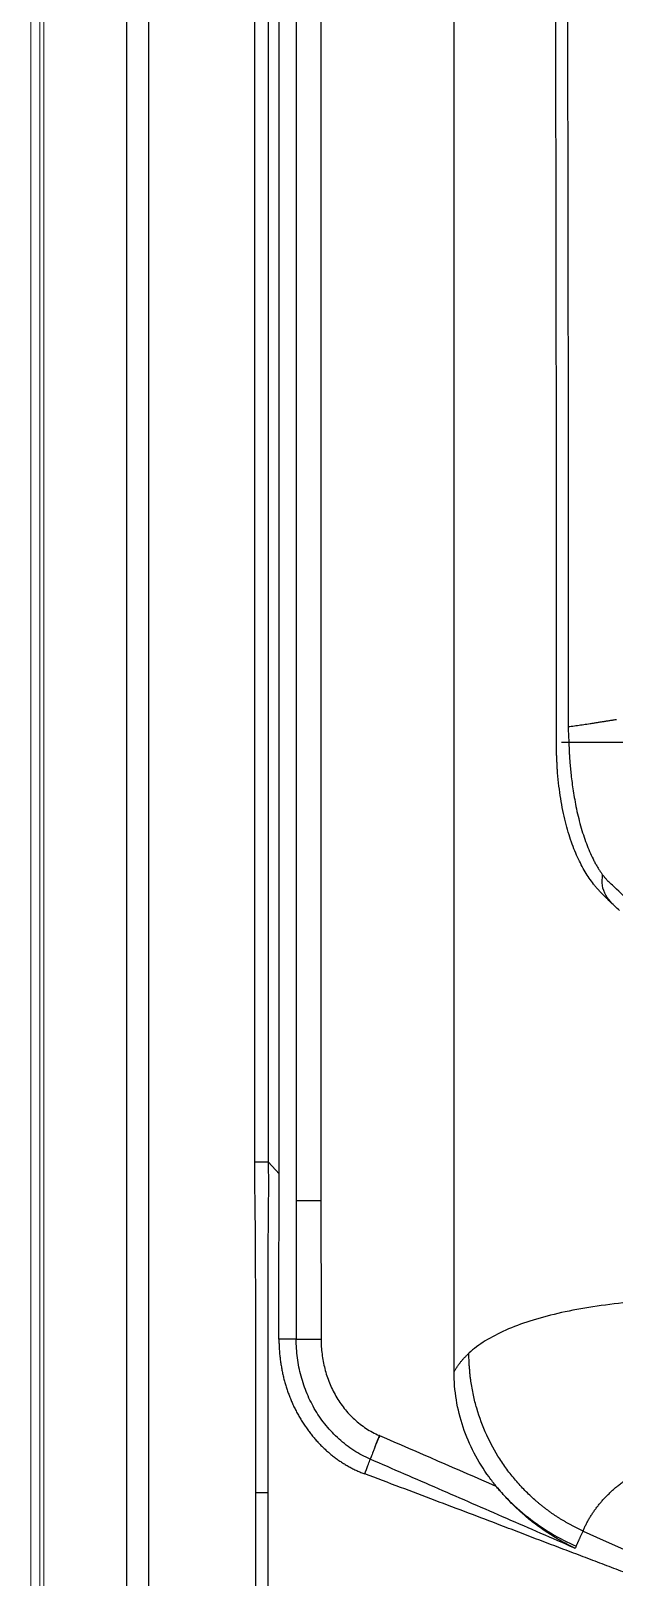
# Model space of a CAD drawing. Header units: inches. Extents: x -1 to 81, y -22 to 129.
# Drawn here: x -0.5 to 5.15, y 27.61 to 42.61 of the extents above; entities that cross this region are included whole.
import ezdxf

# ---------------------------------------------------------------- set-up
doc = ezdxf.new("R2010")
doc.units = ezdxf.units.IN
doc.header["$MEASUREMENT"] = 0
doc.layers.add('1', color=4, linetype='Continuous')

# ---------------------------------------------------------------- blocks, each defined once
blk = doc.blocks.new('2026 PACE')
at = {"layer": '1', "color": 3, "linetype": 'Continuous', "lineweight": 18}
for p, q in [((0, 5.882), (0, 75.87)), ((0.085, 70.024), (0.085, 11.728)), ((0.125, 11.728), (0.125, 70.024))]:
    blk.add_line(p, q, dxfattribs=at)
at = {"layer": '1', "color": 3, "linetype": 'Continuous', "lineweight": 25}
for p, q in [((0.926, 70.024), (0.926, 11.728)), ((1.141, 11.728), (1.141, 70.024)), ((2.405, 31.521), (2.405, 59.831)), ((2.571, 59.831), (2.571, 31.262)), ((2.811, 59.831), (2.811, 31.262)), ((4.101, 29.601), (4.101, 50.347)), ((2.303, 31.634), (2.166, 31.634)), ((2.405, 31.521), (2.303, 31.634)), ((2.405, 31.496), (2.405, 31.521)), ((2.571, 31.262), (2.571, 29.917)), ((2.571, 29.917), (2.404, 29.917)), ((2.176, 28.428), (2.176, 27.166)), ((2.298, 28.428), (2.176, 28.428)), ((5.272, 27.89), (5.275, 27.888))]:
    blk.add_line(p, q, dxfattribs=at)
at = {"layer": '1', "color": 3, "linetype": 'Continuous', "lineweight": 25, "flags": 128}
for points in [[(2.166, 67.411), (2.166, 67.411), (2.166, 54.036), (2.166, 42.835), (2.166, 31.634)], [(2.303, 31.634), (2.303, 32.134), (2.303, 34.134), (2.303, 42.134), (2.303, 54.772), (2.303, 67.411)], [(2.298, 27.166), (2.298, 27.666), (2.298, 28.428)], [(5.351, 28.057), (5.547, 27.969), (5.743, 27.881)]]:
    blk.add_lwpolyline(points, dxfattribs=at)
at = {"layer": '1', "color": 3, "linetype": 'Continuous', "lineweight": 25}
for points, knots in [([(5.093, 35.711), (5.093, 35.962), (5.094, 36.473), (5.094, 37.251), (5.093, 38.051), (5.093, 38.873), (5.091, 39.896), (5.09, 41.088), (5.087, 42.422), (5.085, 43.288), (5.083, 43.711)], [0, 0, 0, 0, 0.0943803, 0.1915681, 0.2915658, 0.3943756, 0.5, 0.6749705, 0.841634, 1, 1, 1, 1]), ([(5.198, 43.563), (5.198, 43.349), (5.199, 42.921), (5.201, 42.279), (5.202, 41.637), (5.203, 40.995), (5.204, 40.353), (5.205, 39.711), (5.206, 39.068), (5.206, 38.426), (5.207, 37.784), (5.207, 37.142), (5.207, 36.5), (5.207, 36.072), (5.206, 35.858)], [0, 0, 0, 0, 0.083333, 0.166666, 0.249999, 0.333332, 0.416665, 0.499999, 0.583332, 0.666666, 0.749999, 0.833333, 0.916667, 1, 1, 1, 1]), ([(5.674, 35.927), (5.663, 35.926), (5.641, 35.922), (5.608, 35.917), (5.576, 35.912), (5.544, 35.907), (5.512, 35.902), (5.481, 35.897), (5.45, 35.892), (5.419, 35.887), (5.388, 35.882), (5.358, 35.878), (5.327, 35.873), (5.297, 35.869), (5.267, 35.865), (5.237, 35.861), (5.217, 35.859), (5.206, 35.858)], [0, 0, 0, 0, 0.066639, 0.133285, 0.199936, 0.266594, 0.333256, 0.399923, 0.466594, 0.533268, 0.599945, 0.666623, 0.733302, 0.79998, 0.866657, 0.93333, 1, 1, 1, 1]), ([(5.207, 35.858), (5.207, 35.85), (5.207, 35.834), (5.208, 35.809), (5.209, 35.785), (5.21, 35.76), (5.212, 35.735), (5.212, 35.719), (5.213, 35.711)], [0, 0, 0, 0, 0.165074, 0.330678, 0.496918, 0.663804, 0.831456, 1, 1, 1, 1]), ([(5.539, 34.235), (5.535, 34.239), (5.528, 34.246), (5.517, 34.258), (5.506, 34.27), (5.495, 34.282), (5.484, 34.294), (5.474, 34.307), (5.463, 34.32), (5.442, 34.347), (5.411, 34.389), (5.372, 34.451), (5.334, 34.519), (5.285, 34.618), (5.24, 34.731), (5.2, 34.859), (5.173, 34.963), (5.149, 35.073), (5.129, 35.191), (5.113, 35.314), (5.104, 35.412), (5.1, 35.48), (5.098, 35.518), (5.096, 35.556), (5.095, 35.594), (5.094, 35.633), (5.093, 35.672), (5.093, 35.698), (5.093, 35.711)], [0, 0, 0, 0, 0.0158122, 0.031558, 0.0472392, 0.0628574, 0.0784144, 0.0939118, 0.1093515, 0.1247352, 0.1873379, 0.2485096, 0.3113666, 0.372399, 0.4978096, 0.5615243, 0.6230793, 0.6868161, 0.7488084, 0.8115038, 0.8734794, 0.891444, 0.9094145, 0.9274095, 0.9454473, 0.9635464, 0.9817246, 1, 1, 1, 1]), ([(5.143, 35.711), (5.145, 35.711), (5.149, 35.711), (5.155, 35.711), (5.161, 35.711), (5.168, 35.711), (5.175, 35.711), (5.182, 35.711), (5.189, 35.711), (5.197, 35.711), (5.205, 35.711), (5.21, 35.711), (5.213, 35.711)], [0, 0, 0, 0, 0.10841, 0.214924, 0.31955, 0.4223, 0.523183, 0.622211, 0.719396, 0.814749, 0.90828, 1, 1, 1, 1]), ([(5.213, 35.711), (5.213, 35.703), (5.214, 35.686), (5.215, 35.655), (5.217, 35.617), (5.219, 35.571), (5.223, 35.517), (5.228, 35.456), (5.235, 35.389), (5.244, 35.314), (5.256, 35.234), (5.27, 35.149), (5.287, 35.059), (5.309, 34.966), (5.333, 34.875), (5.361, 34.787), (5.39, 34.705), (5.422, 34.629), (5.451, 34.57), (5.474, 34.526), (5.492, 34.496), (5.509, 34.469), (5.525, 34.445), (5.536, 34.43), (5.541, 34.423)], [0, 0, 0, 0, 0.013717, 0.032352, 0.055882, 0.084283, 0.117535, 0.15562, 0.198534, 0.246281, 0.298879, 0.356348, 0.418692, 0.485902, 0.557958, 0.628165, 0.698368, 0.768615, 0.838938, 0.875654, 0.910128, 0.942348, 0.972308, 1, 1, 1, 1]), ([(5.213, 35.711), (5.225, 35.711), (5.249, 35.711), (5.285, 35.711), (5.322, 35.711), (5.36, 35.711), (5.398, 35.711), (5.436, 35.711), (5.474, 35.711), (5.513, 35.711), (5.553, 35.711), (5.592, 35.711), (5.632, 35.711), (5.673, 35.711), (5.713, 35.711), (5.755, 35.711), (5.782, 35.711), (5.796, 35.711)], [0, 0, 0, 0, 0.066773, 0.133526, 0.20026, 0.266977, 0.333678, 0.400363, 0.467035, 0.533692, 0.600338, 0.666972, 0.733596, 0.800209, 0.866814, 0.933411, 1, 1, 1, 1]), ([(5.629, 34.147), (5.609, 34.172), (5.569, 34.222), (5.531, 34.316), (5.538, 34.388), (5.541, 34.423)], [0, 0, 0, 0, 0.324867, 0.66323, 1, 1, 1, 1]), ([(5.614, 34.341), (5.602, 34.353), (5.589, 34.365), (5.571, 34.386), (5.565, 34.393), (5.556, 34.404), (5.553, 34.408), (5.547, 34.416), (5.544, 34.419), (5.541, 34.423)], [0, 0, 0, 0, 0.1337584, 0.1337584, 0.2006375, 0.2006375, 0.2340771, 0.2340771, 0.2675166, 0.2675166, 0.2675166, 0.2675166]), ([(5.704, 34.075), (5.69, 34.088), (5.662, 34.115), (5.621, 34.155), (5.579, 34.195), (5.552, 34.222), (5.539, 34.235)], [0, 0, 0, 0, 0.249259, 0.499011, 0.749257, 1, 1, 1, 1]), ([(5.826, 34.144), (5.768, 34.197), (5.711, 34.25), (5.642, 34.315), (5.628, 34.328), (5.614, 34.341)], [0.2675166, 0.2675166, 0.2675166, 0.2675166, 0.8556606, 0.8556606, 1, 1, 1, 1]), ([(2.166, 31.634), (2.166, 31.612), (2.166, 31.567), (2.167, 31.5), (2.167, 31.423), (2.168, 31.334), (2.17, 31.2), (2.172, 31.033), (2.174, 30.766), (2.175, 30.432), (2.176, 29.949), (2.176, 29.281), (2.176, 28.747), (2.176, 28.428)], [0, 0, 0, 0, 0.020936, 0.041769, 0.0625, 0.09375, 0.125, 0.187501, 0.25, 0.374999, 0.499999, 0.701978, 1, 1, 1, 1]), ([(2.298, 28.428), (2.298, 28.962), (2.298, 29.497), (2.298, 30.165), (2.298, 30.298), (2.299, 30.565), (2.299, 30.699), (2.3, 30.899), (2.301, 30.966), (2.302, 31.1), (2.303, 31.167), (2.304, 31.3), (2.305, 31.367), (2.304, 31.501), (2.304, 31.567), (2.303, 31.634)], [0, 0, 0, 0, 0.5, 0.5, 0.625, 0.625, 0.75, 0.75, 0.8125, 0.8125, 0.875, 0.875, 0.9375, 0.9375, 1, 1, 1, 1]), ([(2.404, 29.917), (2.404, 29.978), (2.404, 30.084), (2.404, 30.278), (2.404, 30.48), (2.404, 30.694), (2.404, 30.895), (2.405, 31.096), (2.405, 31.303), (2.405, 31.435), (2.405, 31.496)], [0, 0, 0, 0, 0.116325, 0.200002, 0.368392, 0.500005, 0.606831, 0.750002, 0.883476, 1, 1, 1, 1]), ([(2.571, 31.262), (2.573, 31.262), (2.577, 31.262), (2.589, 31.262), (2.596, 31.262), (2.614, 31.262), (2.625, 31.262), (2.647, 31.262), (2.659, 31.262), (2.696, 31.262), (2.722, 31.262), (2.769, 31.262), (2.791, 31.262), (2.811, 31.262)], [0, 0, 0, 0, 0.125, 0.125, 0.25, 0.25, 0.375, 0.375, 0.5, 0.5, 0.75, 0.75, 1, 1, 1, 1]), ([(6.466, 30.335), (6.402, 30.328), (6.338, 30.322), (6.213, 30.311), (6.151, 30.306), (6.029, 30.297), (5.969, 30.292), (5.851, 30.282), (5.793, 30.276), (5.622, 30.257), (5.512, 30.243), (5.302, 30.208), (5.202, 30.189), (4.916, 30.123), (4.746, 30.069), (4.457, 29.941), (4.337, 29.867), (4.245, 29.782)], [0, 0, 0, 0, 0.0625, 0.0625, 0.125, 0.125, 0.1875, 0.1875, 0.25, 0.25, 0.375, 0.375, 0.5, 0.5, 0.75, 0.75, 1, 1, 1, 1]), ([(2.404, 29.917), (2.404, 29.91), (2.404, 29.895), (2.404, 29.873), (2.405, 29.85), (2.406, 29.828), (2.408, 29.806), (2.409, 29.783), (2.411, 29.761), (2.414, 29.739), (2.417, 29.717), (2.42, 29.695), (2.423, 29.673), (2.427, 29.651), (2.43, 29.629), (2.435, 29.607), (2.439, 29.585), (2.444, 29.564), (2.449, 29.542), (2.455, 29.521), (2.461, 29.499), (2.467, 29.478), (2.473, 29.457), (2.48, 29.436), (2.487, 29.415), (2.494, 29.395), (2.502, 29.374), (2.51, 29.354), (2.518, 29.333), (2.526, 29.313), (2.538, 29.286), (2.554, 29.252), (2.575, 29.211), (2.597, 29.171), (2.62, 29.132), (2.644, 29.094), (2.669, 29.057), (2.695, 29.021), (2.722, 28.986), (2.751, 28.952), (2.78, 28.919), (2.811, 28.888), (2.842, 28.857), (2.874, 28.828), (2.907, 28.8), (2.941, 28.773), (2.975, 28.748), (3.011, 28.724), (3.047, 28.702), (3.083, 28.68), (3.121, 28.661), (3.158, 28.642), (3.197, 28.625), (3.223, 28.615), (3.236, 28.61)], [0, 0, 0, 0, 0.012935, 0.02587, 0.038805, 0.051739, 0.064671, 0.077603, 0.090534, 0.103465, 0.116395, 0.129325, 0.142256, 0.155186, 0.168116, 0.181046, 0.193975, 0.206904, 0.219833, 0.232763, 0.245692, 0.258621, 0.271551, 0.28448, 0.29741, 0.31034, 0.32327, 0.336201, 0.349132, 0.362064, 0.374996, 0.402172, 0.429348, 0.456525, 0.483701, 0.510873, 0.538039, 0.565204, 0.592371, 0.619543, 0.646721, 0.673905, 0.701092, 0.728278, 0.755455, 0.782621, 0.809779, 0.836937, 0.864099, 0.891267, 0.918442, 0.945625, 0.972812, 1, 1, 1, 1]), ([(4.101, 29.601), (4.102, 29.603), (4.104, 29.607), (4.109, 29.615), (4.117, 29.629), (4.13, 29.649), (4.146, 29.672), (4.163, 29.695), (4.182, 29.717), (4.202, 29.739), (4.223, 29.761), (4.237, 29.775), (4.245, 29.782)], [0, 0, 0, 0, 0.03125, 0.0625, 0.125, 0.25, 0.375, 0.5, 0.625, 0.75, 0.875, 1, 1, 1, 1]), ([(5.351, 28.057), (5.343, 28.061), (5.326, 28.069), (5.3, 28.081), (5.275, 28.094), (5.25, 28.106), (5.225, 28.12), (5.2, 28.134), (5.176, 28.148), (5.151, 28.162), (5.127, 28.177), (5.103, 28.193), (5.079, 28.208), (5.055, 28.224), (5.032, 28.241), (5.009, 28.258), (4.986, 28.275), (4.963, 28.293), (4.941, 28.311), (4.918, 28.329), (4.87, 28.37), (4.798, 28.437), (4.707, 28.535), (4.621, 28.642), (4.519, 28.789), (4.41, 28.989), (4.331, 29.2), (4.286, 29.377), (4.268, 29.48), (4.258, 29.554), (4.254, 29.597), (4.25, 29.642), (4.247, 29.687), (4.245, 29.734), (4.245, 29.766), (4.245, 29.782)], [0, 0, 0, 0, 0.012933, 0.0259, 0.038898, 0.051928, 0.064987, 0.078074, 0.091187, 0.104326, 0.117488, 0.130672, 0.143877, 0.157102, 0.170343, 0.183601, 0.196873, 0.210158, 0.223454, 0.23676, 0.250074, 0.310941, 0.372996, 0.436099, 0.500094, 0.621582, 0.749955, 0.810709, 0.874966, 0.894398, 0.914415, 0.935002, 0.95614, 0.977813, 1, 1, 1, 1]), ([(4.51, 28.49), (4.486, 28.519), (4.406, 28.622), (4.29, 28.81), (4.182, 29.062), (4.116, 29.328), (4.101, 29.51), (4.101, 29.601)], [0, 0, 0, 0, 0.0529351, 0.1779351, 0.3029351, 0.4279351, 0.5529351, 0.5529351, 0.5529351, 0.5529351]), ([(5.351, 28.057), (5.354, 28.063), (5.358, 28.074), (5.365, 28.09), (5.373, 28.106), (5.38, 28.121), (5.388, 28.137), (5.397, 28.153), (5.405, 28.168), (5.414, 28.183), (5.423, 28.199), (5.433, 28.214), (5.443, 28.229), (5.453, 28.244), (5.463, 28.258), (5.474, 28.273), (5.485, 28.287), (5.496, 28.302), (5.507, 28.316), (5.519, 28.33), (5.531, 28.344), (5.543, 28.358), (5.556, 28.372), (5.569, 28.386), (5.582, 28.399), (5.596, 28.412), (5.609, 28.426), (5.623, 28.439), (5.638, 28.452), (5.652, 28.465), (5.667, 28.478), (5.682, 28.49), (5.697, 28.503), (5.713, 28.516), (5.729, 28.528), (5.745, 28.54), (5.762, 28.552), (5.778, 28.564), (5.795, 28.576), (5.812, 28.588), (5.83, 28.6), (5.848, 28.611), (5.866, 28.623), (5.884, 28.634), (5.902, 28.645), (5.921, 28.656), (5.94, 28.667), (5.99, 28.696), (6.073, 28.74), (6.196, 28.797), (6.327, 28.851), (6.444, 28.894), (6.545, 28.927), (6.626, 28.953), (6.699, 28.975), (6.762, 28.992), (6.814, 29.007), (6.872, 29.024), (6.938, 29.043), (7.012, 29.065), (7.079, 29.086), (7.141, 29.104), (7.178, 29.115), (7.196, 29.121)], [0, 0, 0, 0, 0.010051, 0.020108, 0.030173, 0.040243, 0.050321, 0.060405, 0.070497, 0.080595, 0.0907, 0.100812, 0.110931, 0.121057, 0.131191, 0.141332, 0.151479, 0.161635, 0.171797, 0.181967, 0.192144, 0.202328, 0.21252, 0.22272, 0.232927, 0.243141, 0.253363, 0.263592, 0.273829, 0.284074, 0.294326, 0.304586, 0.314853, 0.325128, 0.335411, 0.345701, 0.355999, 0.366304, 0.376617, 0.386938, 0.397267, 0.407603, 0.417947, 0.428298, 0.438658, 0.449024, 0.459399, 0.469781, 0.529621, 0.589704, 0.650031, 0.710618, 0.744397, 0.778251, 0.812063, 0.832403, 0.853102, 0.874185, 0.902567, 0.930941, 0.9593, 0.979654, 1, 1, 1, 1]), ([(3.375, 28.983), (3.364, 28.955), (3.348, 28.912), (3.334, 28.873), (3.329, 28.86)], [0.6188176, 0.6188176, 0.6188176, 0.6188176, 0.8688176, 1, 1, 1, 1]), ([(3.38, 28.981), (3.371, 28.96), (3.362, 28.939), (3.344, 28.898), (3.336, 28.878), (3.329, 28.86)], [0, 0, 0, 0, 0.5, 0.5, 1, 1, 1, 1]), ([(3.329, 28.86), (3.325, 28.849), (3.312, 28.816), (3.296, 28.772), (3.29, 28.756), (3.289, 28.753)], [0, 0, 0, 0, 0.1188176, 0.3688176, 0.6188176, 0.6188176, 0.6188176, 0.6188176]), ([(3.236, 28.61), (3.246, 28.638), (3.262, 28.683), (3.28, 28.73), (3.288, 28.75), (3.289, 28.753)], [0, 0, 0, 0, 0.58642, 0.936589, 1, 1, 1, 1]), ([(5.272, 27.89), (5.162, 27.938), (4.942, 28.034), (4.611, 28.178), (4.281, 28.322), (3.95, 28.466), (3.62, 28.61), (3.399, 28.705), (3.289, 28.753)], [0, 0, 0, 0, 0.1666657, 0.333331, 0.4999971, 0.6666644, 0.8333324, 1, 1, 1, 1]), ([(5.874, 27.61), (5.815, 27.632), (5.695, 27.678), (5.513, 27.746), (5.328, 27.817), (5.139, 27.888), (4.947, 27.961), (4.752, 28.036), (4.517, 28.126), (4.238, 28.232), (3.913, 28.355), (3.578, 28.482), (3.351, 28.567), (3.236, 28.61)], [0, 0, 0, 0, 0.067672, 0.136585, 0.206747, 0.278163, 0.35084, 0.424784, 0.499999, 0.618999, 0.741969, 0.868954, 1, 1, 1, 1]), ([(5.272, 27.89), (5.272, 27.89), (5.272, 27.89), (5.271, 27.89), (5.271, 27.89), (5.27, 27.891), (5.268, 27.891), (5.266, 27.893), (5.262, 27.894), (5.255, 27.898), (5.241, 27.905), (5.21, 27.921), (5.148, 27.954), (5.026, 28.025), (4.893, 28.117), (4.783, 28.209), (4.722, 28.264), (4.677, 28.307), (4.634, 28.35), (4.596, 28.391), (4.563, 28.427), (4.536, 28.458), (4.519, 28.479), (4.51, 28.49)], [0, 0, 0, 0, 0.000371, 0.000916, 0.001434, 0.002146, 0.003882, 0.007849, 0.011775, 0.015687, 0.031331, 0.062681, 0.12534, 0.250659, 0.501031, 0.626199, 0.690122, 0.750711, 0.81454, 0.874986, 0.918223, 0.959885, 1, 1, 1, 1]), ([(4.51, 28.49), (4.543, 28.449), (4.639, 28.342), (4.814, 28.185), (5.039, 28.03), (5.202, 27.946), (5.285, 27.91)], [0, 0, 0, 0, 0.0720651, 0.1970651, 0.3220651, 0.4470651, 0.4470651, 0.4470651, 0.4470651]), ([(5.285, 27.91), (5.286, 27.913), (5.289, 27.918), (5.292, 27.926), (5.296, 27.935), (5.3, 27.943), (5.304, 27.952), (5.308, 27.961), (5.312, 27.97), (5.317, 27.981), (5.322, 27.991), (5.327, 28.003), (5.332, 28.015), (5.338, 28.028), (5.344, 28.042), (5.349, 28.052), (5.351, 28.057)], [0, 0, 0, 0, 0.07143, 0.142867, 0.214308, 0.285749, 0.357188, 0.428624, 0.500058, 0.571492, 0.642923, 0.714348, 0.785764, 0.857174, 0.928583, 1, 1, 1, 1]), ([(5.285, 27.91), (5.283, 27.906), (5.28, 27.899), (5.277, 27.892), (5.275, 27.888)], [0, 0, 0, 0, 0.500001, 1, 1, 1, 1])]:
    blk.add_open_spline(points, degree=3, knots=knots, dxfattribs=at)
for points in [[(2.811, 31.262), (2.811, 31.038), (2.811, 30.59), (2.812, 30.141), (2.812, 29.917)], [(3.289, 28.753), (3.234, 28.777), (3.127, 28.834), (2.983, 28.945), (2.858, 29.076), (2.754, 29.225), (2.673, 29.387), (2.614, 29.558), (2.579, 29.736), (2.571, 29.857), (2.571, 29.917)], [(2.571, 29.917), (2.574, 29.917), (2.59, 29.917), (2.645, 29.917), (2.722, 29.917), (2.782, 29.917), (2.812, 29.917)], [(2.812, 29.917), (2.812, 29.869), (2.818, 29.773), (2.845, 29.631), (2.889, 29.494), (2.953, 29.363), (3.034, 29.244), (3.132, 29.138), (3.246, 29.049), (3.331, 29.003), (3.375, 28.983)], [(3.38, 28.981), (3.378, 28.982), (3.376, 28.982), (3.375, 28.983)], [(4.51, 28.49), (4.133, 28.654), (3.757, 28.817), (3.38, 28.981)]]:
    blk.add_open_spline(points, degree=3, dxfattribs=at)

msp = doc.modelspace()

# ---------------------------------------------------------------- block references
msp.add_blockref('2026 PACE', (-0.5, 0))

doc.saveas('drawing.dxf')
